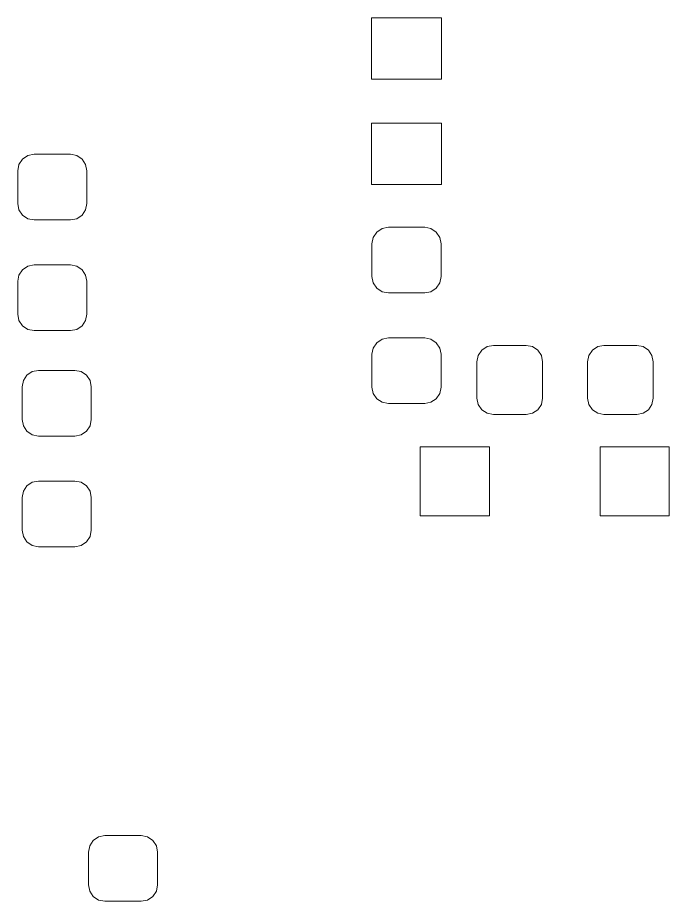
# Model space of a CAD drawing. Header units: millimetres. Extents: x -50 to 46, y -112 to 132.
# Drawn here: x -29.1 to -19.68, y -96.76 to -83.98 of the extents above; entities that cross this region are included whole.
import ezdxf

# ---------------------------------------------------------------- set-up
doc = ezdxf.new("R2010")
doc.units = ezdxf.units.MM
doc.header["$MEASUREMENT"] = 0
doc.layers.add('Layer 1', color=7, linetype='Continuous')

msp = doc.modelspace()

# ---------------------------------------------------------------- linework, layer by layer
at = {"layer": 'Layer 1', "lineweight": 9}
for points, knots in [([(-22.9694, -84.8688), (-22.9694, -84.8688), (-23.9854, -84.8688), (-23.9854, -84.8688), (-23.9854, -84.8688), (-23.9854, -84.8688), (-23.9854, -83.9798), (-23.9854, -83.9798), (-23.9854, -83.9798), (-23.9854, -83.9798), (-22.9694, -83.9798), (-22.9694, -83.9798), (-22.9694, -83.9798), (-22.9694, -83.9798), (-22.9694, -84.8688), (-22.9694, -84.8688)], [0, 0, 0, 0, 0.2, 0.2, 0.2, 0.2, 0.4, 0.4, 0.4, 0.4, 0.6, 0.6, 0.6, 0.6, 1, 1, 1, 1]), ([(-22.9694, -86.3928), (-22.9694, -86.3928), (-23.9854, -86.3928), (-23.9854, -86.3928), (-23.9854, -86.3928), (-23.9854, -86.3928), (-23.9854, -85.5038), (-23.9854, -85.5038), (-23.9854, -85.5038), (-23.9854, -85.5038), (-22.9694, -85.5038), (-22.9694, -85.5038), (-22.9694, -85.5038), (-22.9694, -85.5038), (-22.9694, -86.3928), (-22.9694, -86.3928)], [0, 0, 0, 0, 0.2, 0.2, 0.2, 0.2, 0.4, 0.4, 0.4, 0.4, 0.6, 0.6, 0.6, 0.6, 1, 1, 1, 1]), ([(-28.3388, -85.9559), (-28.3388, -85.9559), (-28.2479, -85.974), (-28.2479, -85.974), (-28.2479, -85.974), (-28.2479, -85.974), (-28.1709, -86.0255), (-28.1709, -86.0255), (-28.1709, -86.0255), (-28.1709, -86.0255), (-28.1194, -86.1025), (-28.1194, -86.1025), (-28.1194, -86.1025), (-28.1194, -86.1025), (-28.1013, -86.1934), (-28.1013, -86.1934), (-28.1013, -86.1934), (-28.1013, -86.1934), (-28.1013, -86.6684), (-28.1013, -86.6684), (-28.1013, -86.6684), (-28.1013, -86.6684), (-28.1194, -86.7593), (-28.1194, -86.7593), (-28.1194, -86.7593), (-28.1194, -86.7593), (-28.1709, -86.8363), (-28.1709, -86.8363), (-28.1709, -86.8363), (-28.1709, -86.8363), (-28.2479, -86.8878), (-28.2479, -86.8878), (-28.2479, -86.8878), (-28.2479, -86.8878), (-28.3388, -86.9059), (-28.3388, -86.9059), (-28.3388, -86.9059), (-28.3388, -86.9059), (-28.8638, -86.9059), (-28.8638, -86.9059), (-28.8638, -86.9059), (-28.8638, -86.9059), (-28.9547, -86.8878), (-28.9547, -86.8878), (-28.9547, -86.8878), (-28.9547, -86.8878), (-29.0317, -86.8363), (-29.0317, -86.8363), (-29.0317, -86.8363), (-29.0317, -86.8363), (-29.0832, -86.7593), (-29.0832, -86.7593), (-29.0832, -86.7593), (-29.0832, -86.7593), (-29.1013, -86.6684), (-29.1013, -86.6684), (-29.1013, -86.6684), (-29.1013, -86.6684), (-29.1013, -86.1934), (-29.1013, -86.1934), (-29.1013, -86.1934), (-29.1013, -86.1934), (-29.0832, -86.1025), (-29.0832, -86.1025), (-29.0832, -86.1025), (-29.0832, -86.1025), (-29.0317, -86.0255), (-29.0317, -86.0255), (-29.0317, -86.0255), (-29.0317, -86.0255), (-28.9547, -85.974), (-28.9547, -85.974), (-28.9547, -85.974), (-28.9547, -85.974), (-28.8638, -85.9559), (-28.8638, -85.9559), (-28.8638, -85.9559), (-28.8638, -85.9559), (-28.3388, -85.9559), (-28.3388, -85.9559)], [0, 0, 0, 0, 0.047619, 0.047619, 0.047619, 0.047619, 0.0952381, 0.0952381, 0.0952381, 0.0952381, 0.1428571, 0.1428571, 0.1428571, 0.1428571, 0.1904762, 0.1904762, 0.1904762, 0.1904762, 0.2380952, 0.2380952, 0.2380952, 0.2380952, 0.2857143, 0.2857143, 0.2857143, 0.2857143, 0.3333333, 0.3333333, 0.3333333, 0.3333333, 0.3809524, 0.3809524, 0.3809524, 0.3809524, 0.4285714, 0.4285714, 0.4285714, 0.4285714, 0.4761905, 0.4761905, 0.4761905, 0.4761905, 0.5238095, 0.5238095, 0.5238095, 0.5238095, 0.5714286, 0.5714286, 0.5714286, 0.5714286, 0.6190476, 0.6190476, 0.6190476, 0.6190476, 0.6666667, 0.6666667, 0.6666667, 0.6666667, 0.7142857, 0.7142857, 0.7142857, 0.7142857, 0.7619048, 0.7619048, 0.7619048, 0.7619048, 0.8095238, 0.8095238, 0.8095238, 0.8095238, 0.8571429, 0.8571429, 0.8571429, 0.8571429, 0.9047619, 0.9047619, 0.9047619, 0.9047619, 1, 1, 1, 1]), ([(-23.2149, -87.0113), (-23.2149, -87.0113), (-23.124, -87.0294), (-23.124, -87.0294), (-23.124, -87.0294), (-23.124, -87.0294), (-23.047, -87.0809), (-23.047, -87.0809), (-23.047, -87.0809), (-23.047, -87.0809), (-22.9955, -87.1579), (-22.9955, -87.1579), (-22.9955, -87.1579), (-22.9955, -87.1579), (-22.9774, -87.2488), (-22.9774, -87.2488), (-22.9774, -87.2488), (-22.9774, -87.2488), (-22.9774, -87.7238), (-22.9774, -87.7238), (-22.9774, -87.7238), (-22.9774, -87.7238), (-22.9955, -87.8147), (-22.9955, -87.8147), (-22.9955, -87.8147), (-22.9955, -87.8147), (-23.047, -87.8917), (-23.047, -87.8917), (-23.047, -87.8917), (-23.047, -87.8917), (-23.124, -87.9432), (-23.124, -87.9432), (-23.124, -87.9432), (-23.124, -87.9432), (-23.2149, -87.9613), (-23.2149, -87.9613), (-23.2149, -87.9613), (-23.2149, -87.9613), (-23.7399, -87.9613), (-23.7399, -87.9613), (-23.7399, -87.9613), (-23.7399, -87.9613), (-23.8308, -87.9432), (-23.8308, -87.9432), (-23.8308, -87.9432), (-23.8308, -87.9432), (-23.9078, -87.8917), (-23.9078, -87.8917), (-23.9078, -87.8917), (-23.9078, -87.8917), (-23.9593, -87.8147), (-23.9593, -87.8147), (-23.9593, -87.8147), (-23.9593, -87.8147), (-23.9774, -87.7238), (-23.9774, -87.7238), (-23.9774, -87.7238), (-23.9774, -87.7238), (-23.9774, -87.2488), (-23.9774, -87.2488), (-23.9774, -87.2488), (-23.9774, -87.2488), (-23.9593, -87.1579), (-23.9593, -87.1579), (-23.9593, -87.1579), (-23.9593, -87.1579), (-23.9078, -87.0809), (-23.9078, -87.0809), (-23.9078, -87.0809), (-23.9078, -87.0809), (-23.8308, -87.0294), (-23.8308, -87.0294), (-23.8308, -87.0294), (-23.8308, -87.0294), (-23.7399, -87.0113), (-23.7399, -87.0113), (-23.7399, -87.0113), (-23.7399, -87.0113), (-23.2149, -87.0113), (-23.2149, -87.0113)], [0, 0, 0, 0, 0.047619, 0.047619, 0.047619, 0.047619, 0.0952381, 0.0952381, 0.0952381, 0.0952381, 0.1428571, 0.1428571, 0.1428571, 0.1428571, 0.1904762, 0.1904762, 0.1904762, 0.1904762, 0.2380952, 0.2380952, 0.2380952, 0.2380952, 0.2857143, 0.2857143, 0.2857143, 0.2857143, 0.3333333, 0.3333333, 0.3333333, 0.3333333, 0.3809524, 0.3809524, 0.3809524, 0.3809524, 0.4285714, 0.4285714, 0.4285714, 0.4285714, 0.4761905, 0.4761905, 0.4761905, 0.4761905, 0.5238095, 0.5238095, 0.5238095, 0.5238095, 0.5714286, 0.5714286, 0.5714286, 0.5714286, 0.6190476, 0.6190476, 0.6190476, 0.6190476, 0.6666667, 0.6666667, 0.6666667, 0.6666667, 0.7142857, 0.7142857, 0.7142857, 0.7142857, 0.7619048, 0.7619048, 0.7619048, 0.7619048, 0.8095238, 0.8095238, 0.8095238, 0.8095238, 0.8571429, 0.8571429, 0.8571429, 0.8571429, 0.9047619, 0.9047619, 0.9047619, 0.9047619, 1, 1, 1, 1]), ([(-28.3388, -87.5559), (-28.3388, -87.5559), (-28.2479, -87.574), (-28.2479, -87.574), (-28.2479, -87.574), (-28.2479, -87.574), (-28.1709, -87.6255), (-28.1709, -87.6255), (-28.1709, -87.6255), (-28.1709, -87.6255), (-28.1194, -87.7025), (-28.1194, -87.7025), (-28.1194, -87.7025), (-28.1194, -87.7025), (-28.1013, -87.7934), (-28.1013, -87.7934), (-28.1013, -87.7934), (-28.1013, -87.7934), (-28.1013, -88.2684), (-28.1013, -88.2684), (-28.1013, -88.2684), (-28.1013, -88.2684), (-28.1194, -88.3593), (-28.1194, -88.3593), (-28.1194, -88.3593), (-28.1194, -88.3593), (-28.1709, -88.4363), (-28.1709, -88.4363), (-28.1709, -88.4363), (-28.1709, -88.4363), (-28.2479, -88.4878), (-28.2479, -88.4878), (-28.2479, -88.4878), (-28.2479, -88.4878), (-28.3388, -88.5059), (-28.3388, -88.5059), (-28.3388, -88.5059), (-28.3388, -88.5059), (-28.8638, -88.5059), (-28.8638, -88.5059), (-28.8638, -88.5059), (-28.8638, -88.5059), (-28.9547, -88.4878), (-28.9547, -88.4878), (-28.9547, -88.4878), (-28.9547, -88.4878), (-29.0317, -88.4363), (-29.0317, -88.4363), (-29.0317, -88.4363), (-29.0317, -88.4363), (-29.0832, -88.3593), (-29.0832, -88.3593), (-29.0832, -88.3593), (-29.0832, -88.3593), (-29.1013, -88.2684), (-29.1013, -88.2684), (-29.1013, -88.2684), (-29.1013, -88.2684), (-29.1013, -87.7934), (-29.1013, -87.7934), (-29.1013, -87.7934), (-29.1013, -87.7934), (-29.0832, -87.7025), (-29.0832, -87.7025), (-29.0832, -87.7025), (-29.0832, -87.7025), (-29.0317, -87.6255), (-29.0317, -87.6255), (-29.0317, -87.6255), (-29.0317, -87.6255), (-28.9547, -87.574), (-28.9547, -87.574), (-28.9547, -87.574), (-28.9547, -87.574), (-28.8638, -87.5559), (-28.8638, -87.5559), (-28.8638, -87.5559), (-28.8638, -87.5559), (-28.3388, -87.5559), (-28.3388, -87.5559)], [0, 0, 0, 0, 0.047619, 0.047619, 0.047619, 0.047619, 0.0952381, 0.0952381, 0.0952381, 0.0952381, 0.1428571, 0.1428571, 0.1428571, 0.1428571, 0.1904762, 0.1904762, 0.1904762, 0.1904762, 0.2380952, 0.2380952, 0.2380952, 0.2380952, 0.2857143, 0.2857143, 0.2857143, 0.2857143, 0.3333333, 0.3333333, 0.3333333, 0.3333333, 0.3809524, 0.3809524, 0.3809524, 0.3809524, 0.4285714, 0.4285714, 0.4285714, 0.4285714, 0.4761905, 0.4761905, 0.4761905, 0.4761905, 0.5238095, 0.5238095, 0.5238095, 0.5238095, 0.5714286, 0.5714286, 0.5714286, 0.5714286, 0.6190476, 0.6190476, 0.6190476, 0.6190476, 0.6666667, 0.6666667, 0.6666667, 0.6666667, 0.7142857, 0.7142857, 0.7142857, 0.7142857, 0.7619048, 0.7619048, 0.7619048, 0.7619048, 0.8095238, 0.8095238, 0.8095238, 0.8095238, 0.8571429, 0.8571429, 0.8571429, 0.8571429, 0.9047619, 0.9047619, 0.9047619, 0.9047619, 1, 1, 1, 1]), ([(-23.2149, -88.6113), (-23.2149, -88.6113), (-23.124, -88.6294), (-23.124, -88.6294), (-23.124, -88.6294), (-23.124, -88.6294), (-23.047, -88.6809), (-23.047, -88.6809), (-23.047, -88.6809), (-23.047, -88.6809), (-22.9955, -88.7579), (-22.9955, -88.7579), (-22.9955, -88.7579), (-22.9955, -88.7579), (-22.9774, -88.8488), (-22.9774, -88.8488), (-22.9774, -88.8488), (-22.9774, -88.8488), (-22.9774, -89.3238), (-22.9774, -89.3238), (-22.9774, -89.3238), (-22.9774, -89.3238), (-22.9955, -89.4147), (-22.9955, -89.4147), (-22.9955, -89.4147), (-22.9955, -89.4147), (-23.047, -89.4917), (-23.047, -89.4917), (-23.047, -89.4917), (-23.047, -89.4917), (-23.124, -89.5432), (-23.124, -89.5432), (-23.124, -89.5432), (-23.124, -89.5432), (-23.2149, -89.5613), (-23.2149, -89.5613), (-23.2149, -89.5613), (-23.2149, -89.5613), (-23.7399, -89.5613), (-23.7399, -89.5613), (-23.7399, -89.5613), (-23.7399, -89.5613), (-23.8308, -89.5432), (-23.8308, -89.5432), (-23.8308, -89.5432), (-23.8308, -89.5432), (-23.9078, -89.4917), (-23.9078, -89.4917), (-23.9078, -89.4917), (-23.9078, -89.4917), (-23.9593, -89.4147), (-23.9593, -89.4147), (-23.9593, -89.4147), (-23.9593, -89.4147), (-23.9774, -89.3238), (-23.9774, -89.3238), (-23.9774, -89.3238), (-23.9774, -89.3238), (-23.9774, -88.8488), (-23.9774, -88.8488), (-23.9774, -88.8488), (-23.9774, -88.8488), (-23.9593, -88.7579), (-23.9593, -88.7579), (-23.9593, -88.7579), (-23.9593, -88.7579), (-23.9078, -88.6809), (-23.9078, -88.6809), (-23.9078, -88.6809), (-23.9078, -88.6809), (-23.8308, -88.6294), (-23.8308, -88.6294), (-23.8308, -88.6294), (-23.8308, -88.6294), (-23.7399, -88.6113), (-23.7399, -88.6113), (-23.7399, -88.6113), (-23.7399, -88.6113), (-23.2149, -88.6113), (-23.2149, -88.6113)], [0, 0, 0, 0, 0.047619, 0.047619, 0.047619, 0.047619, 0.0952381, 0.0952381, 0.0952381, 0.0952381, 0.1428571, 0.1428571, 0.1428571, 0.1428571, 0.1904762, 0.1904762, 0.1904762, 0.1904762, 0.2380952, 0.2380952, 0.2380952, 0.2380952, 0.2857143, 0.2857143, 0.2857143, 0.2857143, 0.3333333, 0.3333333, 0.3333333, 0.3333333, 0.3809524, 0.3809524, 0.3809524, 0.3809524, 0.4285714, 0.4285714, 0.4285714, 0.4285714, 0.4761905, 0.4761905, 0.4761905, 0.4761905, 0.5238095, 0.5238095, 0.5238095, 0.5238095, 0.5714286, 0.5714286, 0.5714286, 0.5714286, 0.6190476, 0.6190476, 0.6190476, 0.6190476, 0.6666667, 0.6666667, 0.6666667, 0.6666667, 0.7142857, 0.7142857, 0.7142857, 0.7142857, 0.7619048, 0.7619048, 0.7619048, 0.7619048, 0.8095238, 0.8095238, 0.8095238, 0.8095238, 0.8571429, 0.8571429, 0.8571429, 0.8571429, 0.9047619, 0.9047619, 0.9047619, 0.9047619, 1, 1, 1, 1]), ([(-22.459, -88.9577), (-22.459, -88.9577), (-22.4409, -88.8668), (-22.4409, -88.8668), (-22.4409, -88.8668), (-22.4409, -88.8668), (-22.3894, -88.7898), (-22.3894, -88.7898), (-22.3894, -88.7898), (-22.3894, -88.7898), (-22.3124, -88.7383), (-22.3124, -88.7383), (-22.3124, -88.7383), (-22.3124, -88.7383), (-22.2215, -88.7202), (-22.2215, -88.7202), (-22.2215, -88.7202), (-22.2215, -88.7202), (-21.7465, -88.7202), (-21.7465, -88.7202), (-21.7465, -88.7202), (-21.7465, -88.7202), (-21.6556, -88.7383), (-21.6556, -88.7383), (-21.6556, -88.7383), (-21.6556, -88.7383), (-21.5786, -88.7898), (-21.5786, -88.7898), (-21.5786, -88.7898), (-21.5786, -88.7898), (-21.5271, -88.8668), (-21.5271, -88.8668), (-21.5271, -88.8668), (-21.5271, -88.8668), (-21.509, -88.9577), (-21.509, -88.9577), (-21.509, -88.9577), (-21.509, -88.9577), (-21.509, -89.4827), (-21.509, -89.4827), (-21.509, -89.4827), (-21.509, -89.4827), (-21.5271, -89.5736), (-21.5271, -89.5736), (-21.5271, -89.5736), (-21.5271, -89.5736), (-21.5786, -89.6506), (-21.5786, -89.6506), (-21.5786, -89.6506), (-21.5786, -89.6506), (-21.6556, -89.7021), (-21.6556, -89.7021), (-21.6556, -89.7021), (-21.6556, -89.7021), (-21.7465, -89.7202), (-21.7465, -89.7202), (-21.7465, -89.7202), (-21.7465, -89.7202), (-22.2215, -89.7202), (-22.2215, -89.7202), (-22.2215, -89.7202), (-22.2215, -89.7202), (-22.3124, -89.7021), (-22.3124, -89.7021), (-22.3124, -89.7021), (-22.3124, -89.7021), (-22.3894, -89.6506), (-22.3894, -89.6506), (-22.3894, -89.6506), (-22.3894, -89.6506), (-22.4409, -89.5736), (-22.4409, -89.5736), (-22.4409, -89.5736), (-22.4409, -89.5736), (-22.459, -89.4827), (-22.459, -89.4827), (-22.459, -89.4827), (-22.459, -89.4827), (-22.459, -88.9577), (-22.459, -88.9577)], [0, 0, 0, 0, 0.047619, 0.047619, 0.047619, 0.047619, 0.0952381, 0.0952381, 0.0952381, 0.0952381, 0.1428571, 0.1428571, 0.1428571, 0.1428571, 0.1904762, 0.1904762, 0.1904762, 0.1904762, 0.2380952, 0.2380952, 0.2380952, 0.2380952, 0.2857143, 0.2857143, 0.2857143, 0.2857143, 0.3333333, 0.3333333, 0.3333333, 0.3333333, 0.3809524, 0.3809524, 0.3809524, 0.3809524, 0.4285714, 0.4285714, 0.4285714, 0.4285714, 0.4761905, 0.4761905, 0.4761905, 0.4761905, 0.5238095, 0.5238095, 0.5238095, 0.5238095, 0.5714286, 0.5714286, 0.5714286, 0.5714286, 0.6190476, 0.6190476, 0.6190476, 0.6190476, 0.6666667, 0.6666667, 0.6666667, 0.6666667, 0.7142857, 0.7142857, 0.7142857, 0.7142857, 0.7619048, 0.7619048, 0.7619048, 0.7619048, 0.8095238, 0.8095238, 0.8095238, 0.8095238, 0.8571429, 0.8571429, 0.8571429, 0.8571429, 0.9047619, 0.9047619, 0.9047619, 0.9047619, 1, 1, 1, 1]), ([(-20.859, -88.9577), (-20.859, -88.9577), (-20.8409, -88.8668), (-20.8409, -88.8668), (-20.8409, -88.8668), (-20.8409, -88.8668), (-20.7894, -88.7898), (-20.7894, -88.7898), (-20.7894, -88.7898), (-20.7894, -88.7898), (-20.7124, -88.7383), (-20.7124, -88.7383), (-20.7124, -88.7383), (-20.7124, -88.7383), (-20.6215, -88.7202), (-20.6215, -88.7202), (-20.6215, -88.7202), (-20.6215, -88.7202), (-20.1465, -88.7202), (-20.1465, -88.7202), (-20.1465, -88.7202), (-20.1465, -88.7202), (-20.0556, -88.7383), (-20.0556, -88.7383), (-20.0556, -88.7383), (-20.0556, -88.7383), (-19.9786, -88.7898), (-19.9786, -88.7898), (-19.9786, -88.7898), (-19.9786, -88.7898), (-19.9271, -88.8668), (-19.9271, -88.8668), (-19.9271, -88.8668), (-19.9271, -88.8668), (-19.909, -88.9577), (-19.909, -88.9577), (-19.909, -88.9577), (-19.909, -88.9577), (-19.909, -89.4827), (-19.909, -89.4827), (-19.909, -89.4827), (-19.909, -89.4827), (-19.9271, -89.5736), (-19.9271, -89.5736), (-19.9271, -89.5736), (-19.9271, -89.5736), (-19.9786, -89.6506), (-19.9786, -89.6506), (-19.9786, -89.6506), (-19.9786, -89.6506), (-20.0556, -89.7021), (-20.0556, -89.7021), (-20.0556, -89.7021), (-20.0556, -89.7021), (-20.1465, -89.7202), (-20.1465, -89.7202), (-20.1465, -89.7202), (-20.1465, -89.7202), (-20.6215, -89.7202), (-20.6215, -89.7202), (-20.6215, -89.7202), (-20.6215, -89.7202), (-20.7124, -89.7021), (-20.7124, -89.7021), (-20.7124, -89.7021), (-20.7124, -89.7021), (-20.7894, -89.6506), (-20.7894, -89.6506), (-20.7894, -89.6506), (-20.7894, -89.6506), (-20.8409, -89.5736), (-20.8409, -89.5736), (-20.8409, -89.5736), (-20.8409, -89.5736), (-20.859, -89.4827), (-20.859, -89.4827), (-20.859, -89.4827), (-20.859, -89.4827), (-20.859, -88.9577), (-20.859, -88.9577)], [0, 0, 0, 0, 0.047619, 0.047619, 0.047619, 0.047619, 0.0952381, 0.0952381, 0.0952381, 0.0952381, 0.1428571, 0.1428571, 0.1428571, 0.1428571, 0.1904762, 0.1904762, 0.1904762, 0.1904762, 0.2380952, 0.2380952, 0.2380952, 0.2380952, 0.2857143, 0.2857143, 0.2857143, 0.2857143, 0.3333333, 0.3333333, 0.3333333, 0.3333333, 0.3809524, 0.3809524, 0.3809524, 0.3809524, 0.4285714, 0.4285714, 0.4285714, 0.4285714, 0.4761905, 0.4761905, 0.4761905, 0.4761905, 0.5238095, 0.5238095, 0.5238095, 0.5238095, 0.5714286, 0.5714286, 0.5714286, 0.5714286, 0.6190476, 0.6190476, 0.6190476, 0.6190476, 0.6666667, 0.6666667, 0.6666667, 0.6666667, 0.7142857, 0.7142857, 0.7142857, 0.7142857, 0.7619048, 0.7619048, 0.7619048, 0.7619048, 0.8095238, 0.8095238, 0.8095238, 0.8095238, 0.8571429, 0.8571429, 0.8571429, 0.8571429, 0.9047619, 0.9047619, 0.9047619, 0.9047619, 1, 1, 1, 1]), ([(-28.7993, -90.0317), (-28.7993, -90.0317), (-28.8902, -90.0136), (-28.8902, -90.0136), (-28.8902, -90.0136), (-28.8902, -90.0136), (-28.9672, -89.9621), (-28.9672, -89.9621), (-28.9672, -89.9621), (-28.9672, -89.9621), (-29.0187, -89.8851), (-29.0187, -89.8851), (-29.0187, -89.8851), (-29.0187, -89.8851), (-29.0368, -89.7942), (-29.0368, -89.7942), (-29.0368, -89.7942), (-29.0368, -89.7942), (-29.0368, -89.3192), (-29.0368, -89.3192), (-29.0368, -89.3192), (-29.0368, -89.3192), (-29.0187, -89.2283), (-29.0187, -89.2283), (-29.0187, -89.2283), (-29.0187, -89.2283), (-28.9672, -89.1513), (-28.9672, -89.1513), (-28.9672, -89.1513), (-28.9672, -89.1513), (-28.8902, -89.0998), (-28.8902, -89.0998), (-28.8902, -89.0998), (-28.8902, -89.0998), (-28.7993, -89.0817), (-28.7993, -89.0817), (-28.7993, -89.0817), (-28.7993, -89.0817), (-28.2743, -89.0817), (-28.2743, -89.0817), (-28.2743, -89.0817), (-28.2743, -89.0817), (-28.1834, -89.0998), (-28.1834, -89.0998), (-28.1834, -89.0998), (-28.1834, -89.0998), (-28.1064, -89.1513), (-28.1064, -89.1513), (-28.1064, -89.1513), (-28.1064, -89.1513), (-28.0549, -89.2283), (-28.0549, -89.2283), (-28.0549, -89.2283), (-28.0549, -89.2283), (-28.0368, -89.3192), (-28.0368, -89.3192), (-28.0368, -89.3192), (-28.0368, -89.3192), (-28.0368, -89.7942), (-28.0368, -89.7942), (-28.0368, -89.7942), (-28.0368, -89.7942), (-28.0549, -89.8851), (-28.0549, -89.8851), (-28.0549, -89.8851), (-28.0549, -89.8851), (-28.1064, -89.9621), (-28.1064, -89.9621), (-28.1064, -89.9621), (-28.1064, -89.9621), (-28.1834, -90.0136), (-28.1834, -90.0136), (-28.1834, -90.0136), (-28.1834, -90.0136), (-28.2743, -90.0317), (-28.2743, -90.0317), (-28.2743, -90.0317), (-28.2743, -90.0317), (-28.7993, -90.0317), (-28.7993, -90.0317)], [0, 0, 0, 0, 0.047619, 0.047619, 0.047619, 0.047619, 0.0952381, 0.0952381, 0.0952381, 0.0952381, 0.1428571, 0.1428571, 0.1428571, 0.1428571, 0.1904762, 0.1904762, 0.1904762, 0.1904762, 0.2380952, 0.2380952, 0.2380952, 0.2380952, 0.2857143, 0.2857143, 0.2857143, 0.2857143, 0.3333333, 0.3333333, 0.3333333, 0.3333333, 0.3809524, 0.3809524, 0.3809524, 0.3809524, 0.4285714, 0.4285714, 0.4285714, 0.4285714, 0.4761905, 0.4761905, 0.4761905, 0.4761905, 0.5238095, 0.5238095, 0.5238095, 0.5238095, 0.5714286, 0.5714286, 0.5714286, 0.5714286, 0.6190476, 0.6190476, 0.6190476, 0.6190476, 0.6666667, 0.6666667, 0.6666667, 0.6666667, 0.7142857, 0.7142857, 0.7142857, 0.7142857, 0.7619048, 0.7619048, 0.7619048, 0.7619048, 0.8095238, 0.8095238, 0.8095238, 0.8095238, 0.8571429, 0.8571429, 0.8571429, 0.8571429, 0.9047619, 0.9047619, 0.9047619, 0.9047619, 1, 1, 1, 1]), ([(-22.2775, -90.1859), (-22.2775, -90.1859), (-22.2775, -91.1867), (-22.2775, -91.1867), (-22.2775, -91.1867), (-22.2775, -91.1867), (-23.2783, -91.1867), (-23.2783, -91.1867), (-23.2783, -91.1867), (-23.2783, -91.1867), (-23.2783, -90.1859), (-23.2783, -90.1859), (-23.2783, -90.1859), (-23.2783, -90.1859), (-22.2775, -90.1859), (-22.2775, -90.1859)], [0, 0, 0, 0, 0.2, 0.2, 0.2, 0.2, 0.4, 0.4, 0.4, 0.4, 0.6, 0.6, 0.6, 0.6, 1, 1, 1, 1]), ([(-19.6765, -90.1859), (-19.6765, -90.1859), (-19.6765, -91.1867), (-19.6765, -91.1867), (-19.6765, -91.1867), (-19.6765, -91.1867), (-20.6773, -91.1867), (-20.6773, -91.1867), (-20.6773, -91.1867), (-20.6773, -91.1867), (-20.6773, -90.1859), (-20.6773, -90.1859), (-20.6773, -90.1859), (-20.6773, -90.1859), (-19.6765, -90.1859), (-19.6765, -90.1859)], [0, 0, 0, 0, 0.2, 0.2, 0.2, 0.2, 0.4, 0.4, 0.4, 0.4, 0.6, 0.6, 0.6, 0.6, 1, 1, 1, 1]), ([(-28.7993, -91.6317), (-28.7993, -91.6317), (-28.8902, -91.6136), (-28.8902, -91.6136), (-28.8902, -91.6136), (-28.8902, -91.6136), (-28.9672, -91.5621), (-28.9672, -91.5621), (-28.9672, -91.5621), (-28.9672, -91.5621), (-29.0187, -91.4851), (-29.0187, -91.4851), (-29.0187, -91.4851), (-29.0187, -91.4851), (-29.0368, -91.3942), (-29.0368, -91.3942), (-29.0368, -91.3942), (-29.0368, -91.3942), (-29.0368, -90.9192), (-29.0368, -90.9192), (-29.0368, -90.9192), (-29.0368, -90.9192), (-29.0187, -90.8283), (-29.0187, -90.8283), (-29.0187, -90.8283), (-29.0187, -90.8283), (-28.9672, -90.7513), (-28.9672, -90.7513), (-28.9672, -90.7513), (-28.9672, -90.7513), (-28.8902, -90.6998), (-28.8902, -90.6998), (-28.8902, -90.6998), (-28.8902, -90.6998), (-28.7993, -90.6817), (-28.7993, -90.6817), (-28.7993, -90.6817), (-28.7993, -90.6817), (-28.2743, -90.6817), (-28.2743, -90.6817), (-28.2743, -90.6817), (-28.2743, -90.6817), (-28.1834, -90.6998), (-28.1834, -90.6998), (-28.1834, -90.6998), (-28.1834, -90.6998), (-28.1064, -90.7513), (-28.1064, -90.7513), (-28.1064, -90.7513), (-28.1064, -90.7513), (-28.0549, -90.8283), (-28.0549, -90.8283), (-28.0549, -90.8283), (-28.0549, -90.8283), (-28.0368, -90.9192), (-28.0368, -90.9192), (-28.0368, -90.9192), (-28.0368, -90.9192), (-28.0368, -91.3942), (-28.0368, -91.3942), (-28.0368, -91.3942), (-28.0368, -91.3942), (-28.0549, -91.4851), (-28.0549, -91.4851), (-28.0549, -91.4851), (-28.0549, -91.4851), (-28.1064, -91.5621), (-28.1064, -91.5621), (-28.1064, -91.5621), (-28.1064, -91.5621), (-28.1834, -91.6136), (-28.1834, -91.6136), (-28.1834, -91.6136), (-28.1834, -91.6136), (-28.2743, -91.6317), (-28.2743, -91.6317), (-28.2743, -91.6317), (-28.2743, -91.6317), (-28.7993, -91.6317), (-28.7993, -91.6317)], [0, 0, 0, 0, 0.047619, 0.047619, 0.047619, 0.047619, 0.0952381, 0.0952381, 0.0952381, 0.0952381, 0.1428571, 0.1428571, 0.1428571, 0.1428571, 0.1904762, 0.1904762, 0.1904762, 0.1904762, 0.2380952, 0.2380952, 0.2380952, 0.2380952, 0.2857143, 0.2857143, 0.2857143, 0.2857143, 0.3333333, 0.3333333, 0.3333333, 0.3333333, 0.3809524, 0.3809524, 0.3809524, 0.3809524, 0.4285714, 0.4285714, 0.4285714, 0.4285714, 0.4761905, 0.4761905, 0.4761905, 0.4761905, 0.5238095, 0.5238095, 0.5238095, 0.5238095, 0.5714286, 0.5714286, 0.5714286, 0.5714286, 0.6190476, 0.6190476, 0.6190476, 0.6190476, 0.6666667, 0.6666667, 0.6666667, 0.6666667, 0.7142857, 0.7142857, 0.7142857, 0.7142857, 0.7619048, 0.7619048, 0.7619048, 0.7619048, 0.8095238, 0.8095238, 0.8095238, 0.8095238, 0.8571429, 0.8571429, 0.8571429, 0.8571429, 0.9047619, 0.9047619, 0.9047619, 0.9047619, 1, 1, 1, 1]), ([(-27.3149, -95.8113), (-27.3149, -95.8113), (-27.224, -95.8294), (-27.224, -95.8294), (-27.224, -95.8294), (-27.224, -95.8294), (-27.147, -95.8809), (-27.147, -95.8809), (-27.147, -95.8809), (-27.147, -95.8809), (-27.0955, -95.9579), (-27.0955, -95.9579), (-27.0955, -95.9579), (-27.0955, -95.9579), (-27.0774, -96.0488), (-27.0774, -96.0488), (-27.0774, -96.0488), (-27.0774, -96.0488), (-27.0774, -96.5238), (-27.0774, -96.5238), (-27.0774, -96.5238), (-27.0774, -96.5238), (-27.0955, -96.6147), (-27.0955, -96.6147), (-27.0955, -96.6147), (-27.0955, -96.6147), (-27.147, -96.6917), (-27.147, -96.6917), (-27.147, -96.6917), (-27.147, -96.6917), (-27.224, -96.7432), (-27.224, -96.7432), (-27.224, -96.7432), (-27.224, -96.7432), (-27.3149, -96.7613), (-27.3149, -96.7613), (-27.3149, -96.7613), (-27.3149, -96.7613), (-27.8399, -96.7613), (-27.8399, -96.7613), (-27.8399, -96.7613), (-27.8399, -96.7613), (-27.9308, -96.7432), (-27.9308, -96.7432), (-27.9308, -96.7432), (-27.9308, -96.7432), (-28.0078, -96.6917), (-28.0078, -96.6917), (-28.0078, -96.6917), (-28.0078, -96.6917), (-28.0593, -96.6147), (-28.0593, -96.6147), (-28.0593, -96.6147), (-28.0593, -96.6147), (-28.0774, -96.5238), (-28.0774, -96.5238), (-28.0774, -96.5238), (-28.0774, -96.5238), (-28.0774, -96.0488), (-28.0774, -96.0488), (-28.0774, -96.0488), (-28.0774, -96.0488), (-28.0593, -95.9579), (-28.0593, -95.9579), (-28.0593, -95.9579), (-28.0593, -95.9579), (-28.0078, -95.8809), (-28.0078, -95.8809), (-28.0078, -95.8809), (-28.0078, -95.8809), (-27.9308, -95.8294), (-27.9308, -95.8294), (-27.9308, -95.8294), (-27.9308, -95.8294), (-27.8399, -95.8113), (-27.8399, -95.8113), (-27.8399, -95.8113), (-27.8399, -95.8113), (-27.3149, -95.8113), (-27.3149, -95.8113)], [0, 0, 0, 0, 0.047619, 0.047619, 0.047619, 0.047619, 0.0952381, 0.0952381, 0.0952381, 0.0952381, 0.1428571, 0.1428571, 0.1428571, 0.1428571, 0.1904762, 0.1904762, 0.1904762, 0.1904762, 0.2380952, 0.2380952, 0.2380952, 0.2380952, 0.2857143, 0.2857143, 0.2857143, 0.2857143, 0.3333333, 0.3333333, 0.3333333, 0.3333333, 0.3809524, 0.3809524, 0.3809524, 0.3809524, 0.4285714, 0.4285714, 0.4285714, 0.4285714, 0.4761905, 0.4761905, 0.4761905, 0.4761905, 0.5238095, 0.5238095, 0.5238095, 0.5238095, 0.5714286, 0.5714286, 0.5714286, 0.5714286, 0.6190476, 0.6190476, 0.6190476, 0.6190476, 0.6666667, 0.6666667, 0.6666667, 0.6666667, 0.7142857, 0.7142857, 0.7142857, 0.7142857, 0.7619048, 0.7619048, 0.7619048, 0.7619048, 0.8095238, 0.8095238, 0.8095238, 0.8095238, 0.8571429, 0.8571429, 0.8571429, 0.8571429, 0.9047619, 0.9047619, 0.9047619, 0.9047619, 1, 1, 1, 1])]:
    msp.add_open_spline(points, degree=3, knots=knots, dxfattribs=at)

doc.saveas('drawing.dxf')
